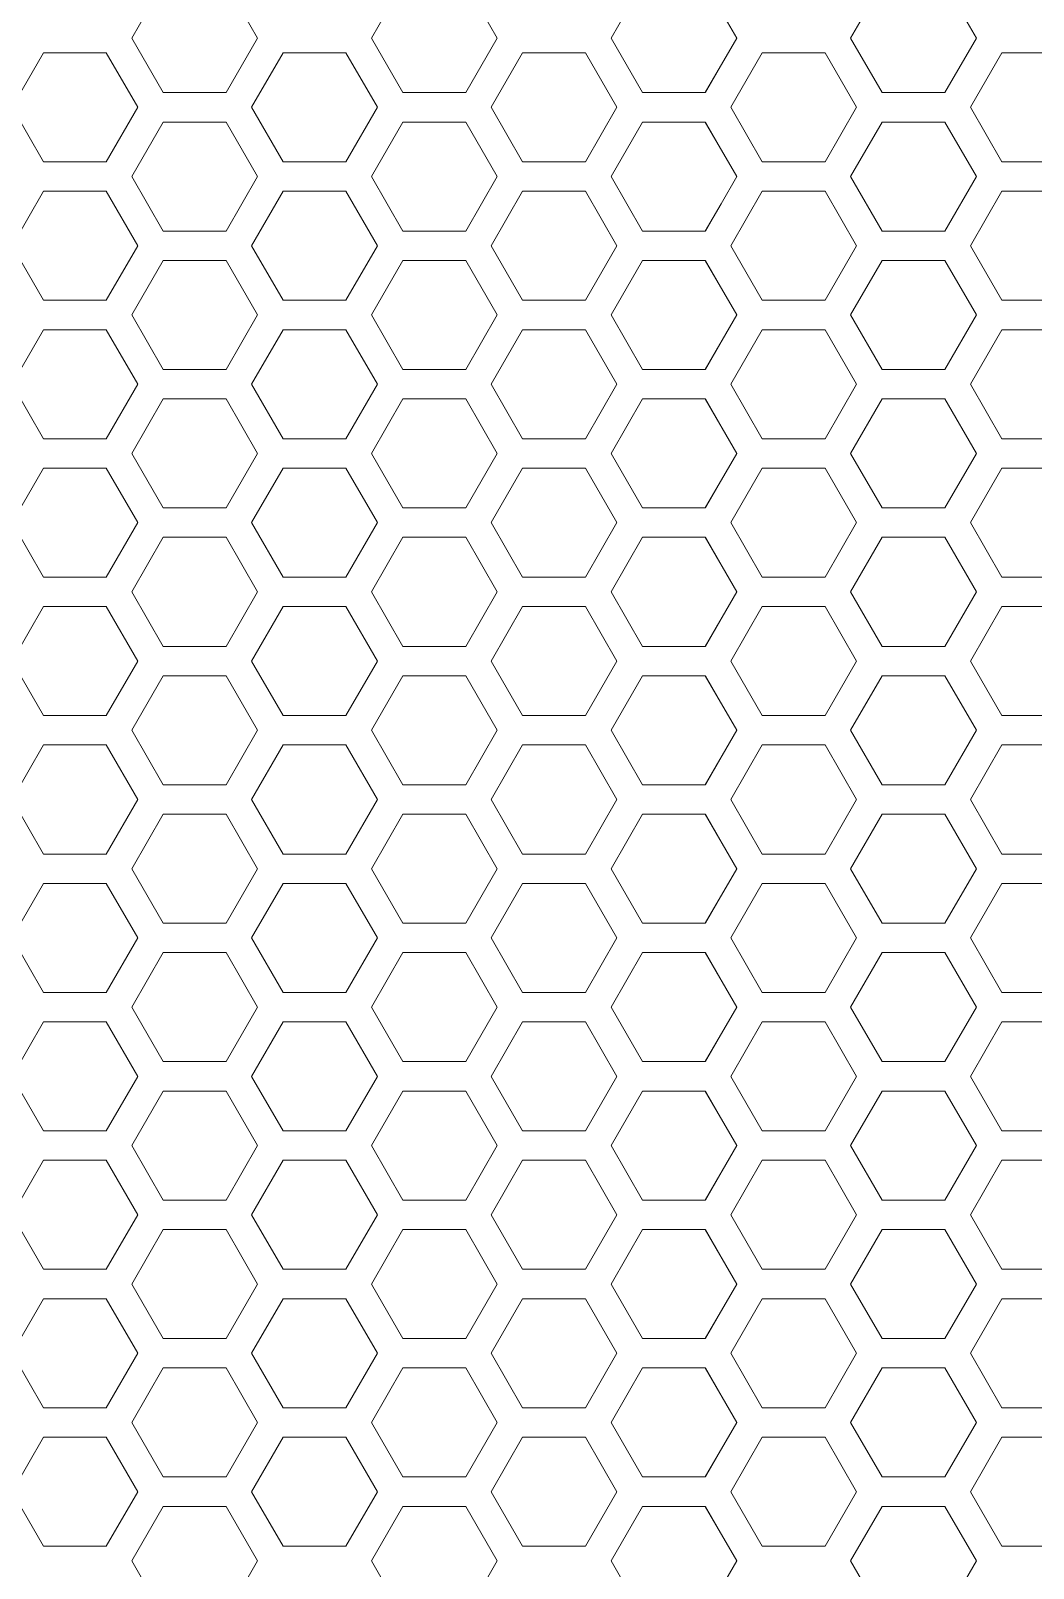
# Model space of a CAD drawing. Header units: millimetres. Extents: x 0 to 140, y -17 to 195.
# Drawn here: x 51.57 to 55.91, y 48.93 to 55.58 of the extents above; entities that cross this region are included whole.
import ezdxf

# ---------------------------------------------------------------- set-up
doc = ezdxf.new("R2010")
doc.units = ezdxf.units.MM
doc.layers.add('4203-42785_1_0', color=7, linetype='Continuous')

# ---------------------------------------------------------------- blocks, each defined once
blk = doc.blocks.new('a')
at = {"layer": '4203-42785_1_0', "color": 0, "linetype": 'ByBlock', "lineweight": 9}
for p, q in [((1506.9262, 387.7964), (1506.8194, 387.6115)), ((1507.2464, 387.6115), (1507.1396, 387.7964)), ((1507.7395, 387.7964), (1507.6327, 387.6115)), ((1508.0596, 387.6115), (1507.9529, 387.7964)), ((1508.5527, 387.7964), (1508.446, 387.6115)), ((1508.8728, 387.6115), (1508.7661, 387.7964)), ((1514.2456, 387.7964), (1514.1389, 387.6115)), ((1514.5657, 387.6115), (1514.459, 387.7964)), ((1515.0588, 387.7964), (1514.9521, 387.6115)), ((1515.379, 387.6115), (1515.2723, 387.7964)), ((1515.8721, 387.7964), (1515.7654, 387.6115)), ((1516.1923, 387.6115), (1516.0855, 387.7964)), ((1506.8194, 387.6115), (1506.9262, 387.4266)), ((1507.1396, 387.4266), (1507.2464, 387.6115)), ((1507.6327, 387.6115), (1507.7395, 387.4266)), ((1507.9529, 387.4266), (1508.0596, 387.6115)), ((1508.446, 387.6115), (1508.5527, 387.4266)), ((1508.7661, 387.4266), (1508.8728, 387.6115)), ((1514.1389, 387.6115), (1514.2456, 387.4266)), ((1514.459, 387.4266), (1514.5657, 387.6115)), ((1514.9521, 387.6115), (1515.0588, 387.4266)), ((1515.2723, 387.4266), (1515.379, 387.6115)), ((1515.7654, 387.6115), (1515.8721, 387.4266)), ((1516.0855, 387.4266), (1516.1923, 387.6115)), ((1507.3328, 387.5616), (1507.2261, 387.3767)), ((1507.5463, 387.5616), (1507.3328, 387.5616)), ((1507.653, 387.3767), (1507.5463, 387.5616)), ((1508.1461, 387.5616), (1508.0394, 387.3767)), ((1508.3595, 387.5616), (1508.1461, 387.5616)), ((1508.4662, 387.3767), (1508.3595, 387.5616)), ((1508.9594, 387.5616), (1508.8527, 387.3767)), ((1509.1728, 387.5616), (1508.9594, 387.5616)), ((1513.8389, 387.5616), (1513.7322, 387.3767)), ((1514.0523, 387.5616), (1513.8389, 387.5616)), ((1514.1591, 387.3767), (1514.0523, 387.5616)), ((1514.6522, 387.5616), (1514.5455, 387.3767)), ((1514.8656, 387.5616), (1514.6522, 387.5616)), ((1514.9724, 387.3767), (1514.8656, 387.5616)), ((1515.4655, 387.5616), (1515.3587, 387.3767)), ((1515.6789, 387.5616), (1515.4655, 387.5616)), ((1515.7856, 387.3767), (1515.6789, 387.5616)), ((1516.2788, 387.5616), (1516.1721, 387.3767)), ((1516.4922, 387.5616), (1516.2788, 387.5616)), ((1516.5989, 387.3767), (1516.4922, 387.5616)), ((1506.9262, 387.4266), (1507.1396, 387.4266)), ((1507.7395, 387.4266), (1507.9529, 387.4266)), ((1508.5527, 387.4266), (1508.7661, 387.4266)), ((1514.2456, 387.4266), (1514.459, 387.4266)), ((1515.0588, 387.4266), (1515.2723, 387.4266)), ((1515.8721, 387.4266), (1516.0855, 387.4266)), ((1507.2261, 387.3767), (1507.3328, 387.1919)), ((1507.5463, 387.1919), (1507.653, 387.3767)), ((1508.0394, 387.3767), (1508.1461, 387.1919)), ((1508.3595, 387.1919), (1508.4662, 387.3767)), ((1508.8527, 387.3767), (1508.9594, 387.1919)), ((1513.7322, 387.3767), (1513.8389, 387.1919)), ((1514.0523, 387.1919), (1514.1591, 387.3767)), ((1514.5455, 387.3767), (1514.6522, 387.1919)), ((1514.8656, 387.1919), (1514.9724, 387.3767)), ((1515.3587, 387.3767), (1515.4655, 387.1919)), ((1515.6789, 387.1919), (1515.7856, 387.3767)), ((1516.1721, 387.3767), (1516.2788, 387.1919)), ((1516.4922, 387.1919), (1516.5989, 387.3767)), ((1506.9262, 387.3268), (1506.8194, 387.1419)), ((1507.1396, 387.3268), (1506.9262, 387.3268)), ((1507.2464, 387.1419), (1507.1396, 387.3268)), ((1507.7395, 387.3268), (1507.6327, 387.1419)), ((1507.9529, 387.3268), (1507.7395, 387.3268)), ((1508.0596, 387.1419), (1507.9529, 387.3268)), ((1508.5527, 387.3268), (1508.446, 387.1419)), ((1508.7661, 387.3268), (1508.5527, 387.3268)), ((1508.8728, 387.1419), (1508.7661, 387.3268)), ((1514.2456, 387.3268), (1514.1389, 387.1419)), ((1514.459, 387.3268), (1514.2456, 387.3268)), ((1514.5657, 387.1419), (1514.459, 387.3268)), ((1515.0588, 387.3268), (1514.9521, 387.1419)), ((1515.2723, 387.3268), (1515.0588, 387.3268)), ((1515.379, 387.1419), (1515.2723, 387.3268)), ((1515.8721, 387.3268), (1515.7654, 387.1419)), ((1516.0855, 387.3268), (1515.8721, 387.3268)), ((1516.1923, 387.1419), (1516.0855, 387.3268)), ((1507.3328, 387.1919), (1507.5463, 387.1919)), ((1508.1461, 387.1919), (1508.3595, 387.1919)), ((1508.9594, 387.1919), (1509.1728, 387.1919)), ((1513.8389, 387.1919), (1514.0523, 387.1919)), ((1514.6522, 387.1919), (1514.8656, 387.1919)), ((1515.4655, 387.1919), (1515.6789, 387.1919)), ((1516.2788, 387.1919), (1516.4922, 387.1919)), ((1506.8194, 387.1419), (1506.9262, 386.9571)), ((1507.1396, 386.9571), (1507.2464, 387.1419)), ((1507.6327, 387.1419), (1507.7395, 386.9571)), ((1507.9529, 386.9571), (1508.0596, 387.1419)), ((1508.446, 387.1419), (1508.5527, 386.9571)), ((1508.7661, 386.9571), (1508.8728, 387.1419)), ((1514.1389, 387.1419), (1514.2456, 386.9571)), ((1514.459, 386.9571), (1514.5657, 387.1419)), ((1514.9521, 387.1419), (1515.0588, 386.9571)), ((1515.2723, 386.9571), (1515.379, 387.1419)), ((1515.7654, 387.1419), (1515.8721, 386.9571)), ((1516.1389, 387.0495), (1516.1923, 387.1419)), ((1507.3328, 387.092), (1507.2261, 386.9072)), ((1507.5463, 387.092), (1507.3328, 387.092)), ((1507.653, 386.9072), (1507.5463, 387.092)), ((1508.1461, 387.092), (1508.0394, 386.9072)), ((1508.3595, 387.092), (1508.1461, 387.092)), ((1508.4662, 386.9072), (1508.3595, 387.092)), ((1508.9594, 387.092), (1508.8527, 386.9072)), ((1509.1728, 387.092), (1508.9594, 387.092)), ((1513.8389, 387.092), (1513.7322, 386.9072)), ((1514.0523, 387.092), (1513.8389, 387.092)), ((1514.1591, 386.9072), (1514.0523, 387.092)), ((1514.6522, 387.092), (1514.5455, 386.9072)), ((1514.8656, 387.092), (1514.6522, 387.092)), ((1514.9724, 386.9072), (1514.8656, 387.092)), ((1515.4655, 387.092), (1515.3587, 386.9072)), ((1515.6789, 387.092), (1515.4655, 387.092)), ((1515.7856, 386.9072), (1515.6789, 387.092)), ((1516.0855, 386.9571), (1516.1389, 387.0495)), ((1516.2788, 387.092), (1516.1721, 386.9072)), ((1516.4922, 387.092), (1516.2788, 387.092)), ((1516.5989, 386.9072), (1516.4922, 387.092)), ((1506.9262, 386.9571), (1507.1396, 386.9571)), ((1507.7395, 386.9571), (1507.9529, 386.9571)), ((1508.5527, 386.9571), (1508.7661, 386.9571)), ((1514.2456, 386.9571), (1514.459, 386.9571)), ((1515.0588, 386.9571), (1515.2723, 386.9571)), ((1515.8721, 386.9571), (1516.0855, 386.9571)), ((1507.2261, 386.9072), (1507.3328, 386.7223)), ((1507.5463, 386.7223), (1507.653, 386.9072)), ((1508.0394, 386.9072), (1508.1461, 386.7223)), ((1508.3595, 386.7223), (1508.4662, 386.9072)), ((1508.8527, 386.9072), (1508.9594, 386.7223)), ((1513.7322, 386.9072), (1513.8389, 386.7223)), ((1514.0523, 386.7223), (1514.1591, 386.9072)), ((1514.5455, 386.9072), (1514.6522, 386.7223)), ((1514.8656, 386.7223), (1514.9724, 386.9072)), ((1515.3587, 386.9072), (1515.4655, 386.7223)), ((1515.6789, 386.7223), (1515.7856, 386.9072)), ((1516.1721, 386.9072), (1516.2788, 386.7223)), ((1516.4922, 386.7223), (1516.5989, 386.9072)), ((1506.9262, 386.8573), (1506.8194, 386.6724)), ((1507.1396, 386.8573), (1506.9262, 386.8573)), ((1507.2464, 386.6724), (1507.1396, 386.8573)), ((1507.7395, 386.8573), (1507.6327, 386.6724)), ((1507.9529, 386.8573), (1507.7395, 386.8573)), ((1508.0596, 386.6724), (1507.9529, 386.8573)), ((1508.5527, 386.8573), (1508.446, 386.6724)), ((1508.7661, 386.8573), (1508.5527, 386.8573)), ((1508.8728, 386.6724), (1508.7661, 386.8573)), ((1514.2456, 386.8573), (1514.1389, 386.6724)), ((1514.459, 386.8573), (1514.2456, 386.8573)), ((1514.5657, 386.6724), (1514.459, 386.8573)), ((1515.0588, 386.8573), (1514.9521, 386.6724)), ((1515.2723, 386.8573), (1515.0588, 386.8573)), ((1515.379, 386.6724), (1515.2723, 386.8573)), ((1515.8721, 386.8573), (1515.7654, 386.6724)), ((1516.0855, 386.8573), (1515.8721, 386.8573)), ((1516.1923, 386.6724), (1516.0855, 386.8573)), ((1507.3328, 386.7223), (1507.5463, 386.7223)), ((1508.1461, 386.7223), (1508.3595, 386.7223)), ((1508.9594, 386.7223), (1509.1728, 386.7223)), ((1513.8389, 386.7223), (1514.0523, 386.7223)), ((1514.6522, 386.7223), (1514.8656, 386.7223)), ((1515.4655, 386.7223), (1515.6789, 386.7223)), ((1516.2788, 386.7223), (1516.4922, 386.7223)), ((1506.8194, 386.6724), (1506.9262, 386.4875)), ((1507.1396, 386.4875), (1507.2464, 386.6724)), ((1507.6327, 386.6724), (1507.7395, 386.4875)), ((1507.9529, 386.4875), (1508.0596, 386.6724)), ((1508.446, 386.6724), (1508.5527, 386.4875)), ((1508.7661, 386.4875), (1508.8728, 386.6724)), ((1514.1389, 386.6724), (1514.2456, 386.4875)), ((1514.459, 386.4875), (1514.5657, 386.6724)), ((1514.9521, 386.6724), (1515.0588, 386.4875)), ((1515.2723, 386.4875), (1515.379, 386.6724)), ((1515.7654, 386.6724), (1515.8721, 386.4875)), ((1516.0855, 386.4875), (1516.1923, 386.6724)), ((1507.3328, 386.6225), (1507.2261, 386.4376)), ((1507.5463, 386.6225), (1507.3328, 386.6225)), ((1507.653, 386.4376), (1507.5463, 386.6225)), ((1508.1461, 386.6225), (1508.0394, 386.4376)), ((1508.3595, 386.6225), (1508.1461, 386.6225)), ((1508.4662, 386.4376), (1508.3595, 386.6225)), ((1508.9594, 386.6225), (1508.8527, 386.4376)), ((1509.1728, 386.6225), (1508.9594, 386.6225)), ((1513.8389, 386.6225), (1513.7322, 386.4376)), ((1514.0523, 386.6225), (1513.8389, 386.6225)), ((1514.1591, 386.4376), (1514.0523, 386.6225)), ((1514.6522, 386.6225), (1514.5455, 386.4376)), ((1514.8656, 386.6225), (1514.6522, 386.6225)), ((1514.9724, 386.4376), (1514.8656, 386.6225)), ((1515.4655, 386.6225), (1515.3587, 386.4376)), ((1515.6789, 386.6225), (1515.4655, 386.6225)), ((1515.7856, 386.4376), (1515.6789, 386.6225)), ((1516.2788, 386.6225), (1516.1721, 386.4376)), ((1516.4922, 386.6225), (1516.2788, 386.6225)), ((1516.5989, 386.4376), (1516.4922, 386.6225)), ((1506.9262, 386.4875), (1507.1396, 386.4875)), ((1507.7395, 386.4875), (1507.9529, 386.4875)), ((1508.5527, 386.4875), (1508.7661, 386.4875)), ((1514.2456, 386.4875), (1514.459, 386.4875)), ((1515.0588, 386.4875), (1515.2723, 386.4875)), ((1515.8721, 386.4875), (1516.0855, 386.4875)), ((1507.2261, 386.4376), (1507.3328, 386.2528)), ((1507.5463, 386.2528), (1507.653, 386.4376)), ((1508.0394, 386.4376), (1508.1461, 386.2528)), ((1508.3595, 386.2528), (1508.4662, 386.4376)), ((1508.8527, 386.4376), (1508.9594, 386.2528)), ((1513.7322, 386.4376), (1513.8389, 386.2528)), ((1514.0523, 386.2528), (1514.1591, 386.4376)), ((1514.5455, 386.4376), (1514.6522, 386.2528)), ((1514.8656, 386.2528), (1514.9724, 386.4376)), ((1515.3587, 386.4376), (1515.4655, 386.2528)), ((1515.6789, 386.2528), (1515.7856, 386.4376)), ((1516.1721, 386.4376), (1516.2788, 386.2528)), ((1516.4922, 386.2528), (1516.5989, 386.4376)), ((1506.9262, 386.3877), (1506.8194, 386.2029)), ((1507.1396, 386.3877), (1506.9262, 386.3877)), ((1507.2464, 386.2029), (1507.1396, 386.3877)), ((1507.7395, 386.3877), (1507.6327, 386.2029)), ((1507.9529, 386.3877), (1507.7395, 386.3877)), ((1508.0596, 386.2029), (1507.9529, 386.3877)), ((1508.5527, 386.3877), (1508.446, 386.2029)), ((1508.7661, 386.3877), (1508.5527, 386.3877)), ((1508.8728, 386.2029), (1508.7661, 386.3877)), ((1514.2456, 386.3877), (1514.1389, 386.2029)), ((1514.459, 386.3877), (1514.2456, 386.3877)), ((1514.5657, 386.2029), (1514.459, 386.3877)), ((1515.0588, 386.3877), (1514.9521, 386.2029)), ((1515.2723, 386.3877), (1515.0588, 386.3877)), ((1515.379, 386.2029), (1515.2723, 386.3877)), ((1515.8721, 386.3877), (1515.7654, 386.2029)), ((1516.0855, 386.3877), (1515.8721, 386.3877)), ((1516.1923, 386.2029), (1516.0855, 386.3877)), ((1507.3328, 386.2528), (1507.5463, 386.2528)), ((1508.1461, 386.2528), (1508.3595, 386.2528)), ((1508.9594, 386.2528), (1509.1728, 386.2528)), ((1513.8389, 386.2528), (1514.0523, 386.2528)), ((1514.6522, 386.2528), (1514.8656, 386.2528)), ((1515.4655, 386.2528), (1515.6789, 386.2528)), ((1516.2788, 386.2528), (1516.4922, 386.2528)), ((1506.8194, 386.2029), (1506.9262, 386.018)), ((1507.1396, 386.018), (1507.2464, 386.2029)), ((1507.6327, 386.2029), (1507.7395, 386.018)), ((1507.9529, 386.018), (1508.0596, 386.2029)), ((1508.446, 386.2029), (1508.5527, 386.018)), ((1508.7661, 386.018), (1508.8728, 386.2029)), ((1514.1389, 386.2029), (1514.2456, 386.018)), ((1514.459, 386.018), (1514.5657, 386.2029)), ((1514.9521, 386.2029), (1515.0588, 386.018)), ((1515.2723, 386.018), (1515.379, 386.2029)), ((1515.7654, 386.2029), (1515.8721, 386.018)), ((1516.0855, 386.018), (1516.1923, 386.2029)), ((1507.3328, 386.1529), (1507.2261, 385.9681)), ((1507.5463, 386.1529), (1507.3328, 386.1529)), ((1507.653, 385.9681), (1507.5463, 386.1529)), ((1508.1461, 386.1529), (1508.0394, 385.9681)), ((1508.3595, 386.1529), (1508.1461, 386.1529)), ((1508.4662, 385.9681), (1508.3595, 386.1529)), ((1508.9594, 386.1529), (1508.8527, 385.9681)), ((1509.1728, 386.1529), (1508.9594, 386.1529)), ((1513.8389, 386.1529), (1513.7322, 385.9681)), ((1514.0523, 386.1529), (1513.8389, 386.1529)), ((1514.1591, 385.9681), (1514.0523, 386.1529)), ((1514.6522, 386.1529), (1514.5455, 385.9681)), ((1514.8656, 386.1529), (1514.6522, 386.1529)), ((1514.9724, 385.9681), (1514.8656, 386.1529)), ((1515.4655, 386.1529), (1515.3587, 385.9681)), ((1515.6789, 386.1529), (1515.4655, 386.1529)), ((1515.7856, 385.9681), (1515.6789, 386.1529)), ((1516.2788, 386.1529), (1516.1721, 385.9681)), ((1516.4922, 386.1529), (1516.2788, 386.1529)), ((1516.5989, 385.9681), (1516.4922, 386.1529)), ((1506.9262, 386.018), (1507.1396, 386.018)), ((1507.7395, 386.018), (1507.9529, 386.018)), ((1508.5527, 386.018), (1508.7661, 386.018)), ((1514.2456, 386.018), (1514.459, 386.018)), ((1515.0588, 386.018), (1515.2723, 386.018)), ((1515.8721, 386.018), (1516.0855, 386.018)), ((1507.2261, 385.9681), (1507.3328, 385.7832)), ((1507.5463, 385.7832), (1507.653, 385.9681)), ((1508.0394, 385.9681), (1508.1461, 385.7832)), ((1508.3595, 385.7832), (1508.4662, 385.9681)), ((1508.8527, 385.9681), (1508.9594, 385.7832)), ((1513.7322, 385.9681), (1513.8389, 385.7832)), ((1514.0523, 385.7832), (1514.1591, 385.9681)), ((1514.5455, 385.9681), (1514.6522, 385.7832)), ((1514.8656, 385.7832), (1514.9724, 385.9681)), ((1515.3587, 385.9681), (1515.4655, 385.7832)), ((1515.6789, 385.7832), (1515.7856, 385.9681)), ((1516.1721, 385.9681), (1516.2788, 385.7832)), ((1516.4922, 385.7832), (1516.5989, 385.9681)), ((1506.9262, 385.9182), (1506.8194, 385.7333)), ((1507.1396, 385.9182), (1506.9262, 385.9182)), ((1507.2464, 385.7333), (1507.1396, 385.9182)), ((1507.7395, 385.9182), (1507.6327, 385.7333)), ((1507.9529, 385.9182), (1507.7395, 385.9182)), ((1508.0596, 385.7333), (1507.9529, 385.9182)), ((1508.5527, 385.9182), (1508.446, 385.7333)), ((1508.7661, 385.9182), (1508.5527, 385.9182)), ((1508.8728, 385.7333), (1508.7661, 385.9182)), ((1514.2456, 385.9182), (1514.1389, 385.7333)), ((1514.459, 385.9182), (1514.2456, 385.9182)), ((1514.5657, 385.7333), (1514.459, 385.9182)), ((1515.0588, 385.9182), (1514.9521, 385.7333)), ((1515.2723, 385.9182), (1515.0588, 385.9182)), ((1515.379, 385.7333), (1515.2723, 385.9182)), ((1515.8721, 385.9182), (1515.7654, 385.7333)), ((1516.0855, 385.9182), (1515.8721, 385.9182)), ((1516.1923, 385.7333), (1516.0855, 385.9182)), ((1507.3328, 385.7832), (1507.5463, 385.7832)), ((1508.1461, 385.7832), (1508.3595, 385.7832)), ((1508.9594, 385.7832), (1509.1728, 385.7832)), ((1513.8389, 385.7832), (1514.0523, 385.7832)), ((1514.6522, 385.7832), (1514.8656, 385.7832)), ((1515.4655, 385.7832), (1515.6789, 385.7832)), ((1516.2788, 385.7832), (1516.4922, 385.7832)), ((1506.8194, 385.7333), (1506.9262, 385.5484)), ((1507.1396, 385.5484), (1507.2464, 385.7333)), ((1507.6327, 385.7333), (1507.7395, 385.5484)), ((1507.9529, 385.5484), (1508.0596, 385.7333)), ((1508.446, 385.7333), (1508.5527, 385.5484)), ((1508.7661, 385.5484), (1508.8728, 385.7333)), ((1514.1389, 385.7333), (1514.2456, 385.5484)), ((1514.459, 385.5484), (1514.5657, 385.7333)), ((1514.9521, 385.7333), (1515.0588, 385.5484)), ((1515.2723, 385.5484), (1515.379, 385.7333)), ((1515.7654, 385.7333), (1515.8721, 385.5484)), ((1516.0855, 385.5484), (1516.1923, 385.7333)), ((1507.3328, 385.6834), (1507.2261, 385.4985)), ((1507.5463, 385.6834), (1507.3328, 385.6834)), ((1507.653, 385.4985), (1507.5463, 385.6834)), ((1508.1461, 385.6834), (1508.0394, 385.4985)), ((1508.3595, 385.6834), (1508.1461, 385.6834)), ((1508.4662, 385.4985), (1508.3595, 385.6834)), ((1508.9594, 385.6834), (1508.8527, 385.4985)), ((1509.1728, 385.6834), (1508.9594, 385.6834)), ((1513.8389, 385.6834), (1513.7322, 385.4985)), ((1514.0523, 385.6834), (1513.8389, 385.6834)), ((1514.1591, 385.4985), (1514.0523, 385.6834)), ((1514.6522, 385.6834), (1514.5455, 385.4985)), ((1514.8656, 385.6834), (1514.6522, 385.6834)), ((1514.9724, 385.4985), (1514.8656, 385.6834)), ((1515.4655, 385.6834), (1515.3587, 385.4985)), ((1515.6789, 385.6834), (1515.4655, 385.6834)), ((1515.7856, 385.4985), (1515.6789, 385.6834)), ((1516.2788, 385.6834), (1516.1721, 385.4985)), ((1516.4922, 385.6834), (1516.2788, 385.6834)), ((1516.5989, 385.4985), (1516.4922, 385.6834)), ((1506.9262, 385.5484), (1507.1396, 385.5484)), ((1507.7395, 385.5484), (1507.9529, 385.5484)), ((1508.5527, 385.5484), (1508.7661, 385.5484)), ((1514.2456, 385.5484), (1514.459, 385.5484)), ((1515.0588, 385.5484), (1515.2723, 385.5484)), ((1515.8721, 385.5484), (1516.0855, 385.5484)), ((1507.2261, 385.4985), (1507.3328, 385.3137)), ((1507.5463, 385.3137), (1507.653, 385.4985)), ((1508.0394, 385.4985), (1508.1461, 385.3137)), ((1508.3595, 385.3137), (1508.4662, 385.4985)), ((1508.8527, 385.4985), (1508.9594, 385.3137)), ((1513.7322, 385.4985), (1513.8389, 385.3137)), ((1514.0523, 385.3137), (1514.1591, 385.4985)), ((1514.5455, 385.4985), (1514.6522, 385.3137)), ((1514.8656, 385.3137), (1514.9724, 385.4985)), ((1515.3587, 385.4985), (1515.4655, 385.3137)), ((1515.6789, 385.3137), (1515.7856, 385.4985)), ((1516.1721, 385.4985), (1516.2788, 385.3137)), ((1516.4922, 385.3137), (1516.5989, 385.4985)), ((1506.9262, 385.4486), (1506.8194, 385.2638)), ((1507.1396, 385.4486), (1506.9262, 385.4486)), ((1507.2464, 385.2638), (1507.1396, 385.4486)), ((1507.7395, 385.4486), (1507.6327, 385.2638)), ((1507.9529, 385.4486), (1507.7395, 385.4486)), ((1508.0596, 385.2638), (1507.9529, 385.4486)), ((1508.5527, 385.4486), (1508.446, 385.2638)), ((1508.7661, 385.4486), (1508.5527, 385.4486)), ((1508.8728, 385.2638), (1508.7661, 385.4486)), ((1514.2456, 385.4486), (1514.1389, 385.2638)), ((1514.459, 385.4486), (1514.2456, 385.4486)), ((1514.5657, 385.2638), (1514.459, 385.4486)), ((1515.0588, 385.4486), (1514.9521, 385.2638)), ((1515.2723, 385.4486), (1515.0588, 385.4486)), ((1515.379, 385.2638), (1515.2723, 385.4486)), ((1515.8721, 385.4486), (1515.7654, 385.2638)), ((1516.0855, 385.4486), (1515.8721, 385.4486)), ((1516.1923, 385.2638), (1516.0855, 385.4486)), ((1507.3328, 385.3137), (1507.5463, 385.3137)), ((1508.1461, 385.3137), (1508.3595, 385.3137)), ((1508.9594, 385.3137), (1509.1728, 385.3137)), ((1513.8389, 385.3137), (1514.0523, 385.3137)), ((1514.6522, 385.3137), (1514.8656, 385.3137)), ((1515.4655, 385.3137), (1515.6789, 385.3137)), ((1516.2788, 385.3137), (1516.4922, 385.3137)), ((1506.8194, 385.2638), (1506.9262, 385.0789)), ((1507.1396, 385.0789), (1507.2464, 385.2638)), ((1507.6327, 385.2638), (1507.7395, 385.0789)), ((1507.9529, 385.0789), (1508.0596, 385.2638)), ((1508.446, 385.2638), (1508.5527, 385.0789)), ((1508.7661, 385.0789), (1508.8728, 385.2638)), ((1514.1389, 385.2638), (1514.2456, 385.0789)), ((1514.459, 385.0789), (1514.5657, 385.2638)), ((1514.9521, 385.2638), (1515.0588, 385.0789)), ((1515.2723, 385.0789), (1515.379, 385.2638)), ((1515.7654, 385.2638), (1515.8721, 385.0789)), ((1516.0855, 385.0789), (1516.1923, 385.2638)), ((1507.3328, 385.2139), (1507.2261, 385.029)), ((1507.5463, 385.2139), (1507.3328, 385.2139)), ((1507.653, 385.029), (1507.5463, 385.2139)), ((1508.1461, 385.2139), (1508.0394, 385.029)), ((1508.3595, 385.2139), (1508.1461, 385.2139)), ((1508.4662, 385.029), (1508.3595, 385.2139)), ((1508.9594, 385.2139), (1508.8527, 385.029)), ((1509.1728, 385.2139), (1508.9594, 385.2139)), ((1513.8389, 385.2139), (1513.7322, 385.029)), ((1514.0523, 385.2139), (1513.8389, 385.2139)), ((1514.1591, 385.029), (1514.0523, 385.2139)), ((1514.6522, 385.2139), (1514.5455, 385.029)), ((1514.8656, 385.2139), (1514.6522, 385.2139)), ((1514.9724, 385.029), (1514.8656, 385.2139)), ((1515.4655, 385.2139), (1515.3587, 385.029)), ((1515.6789, 385.2139), (1515.4655, 385.2139)), ((1515.7856, 385.029), (1515.6789, 385.2139)), ((1516.2788, 385.2139), (1516.1721, 385.029)), ((1516.4922, 385.2139), (1516.2788, 385.2139)), ((1516.5989, 385.029), (1516.4922, 385.2139)), ((1506.9262, 385.0789), (1507.1396, 385.0789)), ((1507.7395, 385.0789), (1507.9529, 385.0789)), ((1508.5527, 385.0789), (1508.7661, 385.0789)), ((1514.2456, 385.0789), (1514.459, 385.0789)), ((1515.0588, 385.0789), (1515.2723, 385.0789)), ((1515.8721, 385.0789), (1516.0855, 385.0789)), ((1507.2261, 385.029), (1507.3328, 384.8441)), ((1507.5463, 384.8441), (1507.653, 385.029)), ((1508.0394, 385.029), (1508.1461, 384.8441)), ((1508.3595, 384.8441), (1508.4662, 385.029)), ((1508.8527, 385.029), (1508.9594, 384.8441)), ((1513.7322, 385.029), (1513.8389, 384.8441)), ((1514.0523, 384.8441), (1514.1591, 385.029)), ((1514.5455, 385.029), (1514.6522, 384.8441)), ((1514.8656, 384.8441), (1514.9724, 385.029)), ((1515.3587, 385.029), (1515.4655, 384.8441)), ((1515.6789, 384.8441), (1515.7856, 385.029)), ((1516.1721, 385.029), (1516.2788, 384.8441)), ((1516.4922, 384.8441), (1516.5989, 385.029)), ((1506.9262, 384.9791), (1506.8194, 384.7942)), ((1507.1396, 384.9791), (1506.9262, 384.9791)), ((1507.2464, 384.7942), (1507.1396, 384.9791)), ((1507.7395, 384.9791), (1507.6327, 384.7942)), ((1507.9529, 384.9791), (1507.7395, 384.9791)), ((1508.0596, 384.7942), (1507.9529, 384.9791)), ((1508.5527, 384.9791), (1508.446, 384.7942)), ((1508.7661, 384.9791), (1508.5527, 384.9791)), ((1508.8728, 384.7942), (1508.7661, 384.9791)), ((1514.2456, 384.9791), (1514.1389, 384.7942)), ((1514.459, 384.9791), (1514.2456, 384.9791)), ((1514.5657, 384.7942), (1514.459, 384.9791)), ((1515.0588, 384.9791), (1514.9521, 384.7942)), ((1515.2723, 384.9791), (1515.0588, 384.9791)), ((1515.379, 384.7942), (1515.2723, 384.9791)), ((1515.8721, 384.9791), (1515.7654, 384.7942)), ((1516.0855, 384.9791), (1515.8721, 384.9791)), ((1516.1923, 384.7942), (1516.0855, 384.9791)), ((1507.3328, 384.8441), (1507.5463, 384.8441)), ((1508.1461, 384.8441), (1508.3595, 384.8441)), ((1508.9594, 384.8441), (1509.1728, 384.8441)), ((1513.8389, 384.8441), (1514.0523, 384.8441)), ((1514.6522, 384.8441), (1514.8656, 384.8441)), ((1515.4655, 384.8441), (1515.6789, 384.8441)), ((1516.2788, 384.8441), (1516.4922, 384.8441)), ((1506.8194, 384.7942), (1506.9262, 384.6094)), ((1507.1396, 384.6094), (1507.2464, 384.7942)), ((1507.6327, 384.7942), (1507.7395, 384.6094)), ((1507.9529, 384.6094), (1508.0596, 384.7942)), ((1508.446, 384.7942), (1508.5527, 384.6094)), ((1508.7661, 384.6094), (1508.8728, 384.7942)), ((1514.1389, 384.7942), (1514.2456, 384.6094)), ((1514.459, 384.6094), (1514.5657, 384.7942)), ((1514.9521, 384.7942), (1515.0588, 384.6094)), ((1515.2723, 384.6094), (1515.379, 384.7942)), ((1515.7654, 384.7942), (1515.8721, 384.6094)), ((1516.0855, 384.6094), (1516.1923, 384.7942)), ((1507.3328, 384.7443), (1507.2261, 384.5595)), ((1507.5463, 384.7443), (1507.3328, 384.7443)), ((1507.653, 384.5595), (1507.5463, 384.7443)), ((1508.1461, 384.7443), (1508.0394, 384.5595)), ((1508.3595, 384.7443), (1508.1461, 384.7443)), ((1508.4662, 384.5595), (1508.3595, 384.7443)), ((1508.9594, 384.7443), (1508.8527, 384.5595)), ((1509.1728, 384.7443), (1508.9594, 384.7443)), ((1513.8389, 384.7443), (1513.7322, 384.5595)), ((1514.0523, 384.7443), (1513.8389, 384.7443)), ((1514.1591, 384.5595), (1514.0523, 384.7443)), ((1514.6522, 384.7443), (1514.5455, 384.5595)), ((1514.8656, 384.7443), (1514.6522, 384.7443)), ((1514.9724, 384.5595), (1514.8656, 384.7443)), ((1515.4655, 384.7443), (1515.3587, 384.5595)), ((1515.6789, 384.7443), (1515.4655, 384.7443)), ((1515.7856, 384.5595), (1515.6789, 384.7443)), ((1516.2788, 384.7443), (1516.1721, 384.5595)), ((1516.4922, 384.7443), (1516.2788, 384.7443)), ((1516.5989, 384.5595), (1516.4922, 384.7443)), ((1506.9262, 384.6094), (1507.1396, 384.6094)), ((1507.7395, 384.6094), (1507.9529, 384.6094)), ((1508.5527, 384.6094), (1508.7661, 384.6094)), ((1514.2456, 384.6094), (1514.459, 384.6094)), ((1515.0588, 384.6094), (1515.2723, 384.6094)), ((1515.8721, 384.6094), (1516.0855, 384.6094)), ((1507.2261, 384.5595), (1507.3328, 384.3746)), ((1507.5463, 384.3746), (1507.653, 384.5595)), ((1508.0394, 384.5595), (1508.1461, 384.3746)), ((1508.3595, 384.3746), (1508.4662, 384.5595)), ((1508.8527, 384.5595), (1508.9594, 384.3746)), ((1513.7322, 384.5595), (1513.8389, 384.3746)), ((1514.0523, 384.3746), (1514.1591, 384.5595)), ((1514.5455, 384.5595), (1514.6522, 384.3746)), ((1514.8656, 384.3746), (1514.9724, 384.5595)), ((1515.3587, 384.5595), (1515.4655, 384.3746)), ((1515.6789, 384.3746), (1515.7856, 384.5595)), ((1516.1721, 384.5595), (1516.2788, 384.3746)), ((1516.4922, 384.3746), (1516.5989, 384.5595)), ((1506.9262, 384.5095), (1506.8194, 384.3247)), ((1507.1396, 384.5095), (1506.9262, 384.5095)), ((1507.2464, 384.3247), (1507.1396, 384.5095)), ((1507.7395, 384.5095), (1507.6327, 384.3247)), ((1507.9529, 384.5095), (1507.7395, 384.5095)), ((1508.0596, 384.3247), (1507.9529, 384.5095)), ((1508.5527, 384.5095), (1508.446, 384.3247)), ((1508.7661, 384.5095), (1508.5527, 384.5095)), ((1508.8728, 384.3247), (1508.7661, 384.5095)), ((1514.2456, 384.5095), (1514.1389, 384.3247)), ((1514.459, 384.5095), (1514.2456, 384.5095)), ((1514.5657, 384.3247), (1514.459, 384.5095)), ((1515.0588, 384.5095), (1514.9521, 384.3247)), ((1515.2723, 384.5095), (1515.0588, 384.5095)), ((1515.379, 384.3247), (1515.2723, 384.5095)), ((1515.8721, 384.5095), (1515.7654, 384.3247)), ((1516.0855, 384.5095), (1515.8721, 384.5095)), ((1516.1923, 384.3247), (1516.0855, 384.5095)), ((1507.3328, 384.3746), (1507.5463, 384.3746)), ((1508.1461, 384.3746), (1508.3595, 384.3746)), ((1508.9594, 384.3746), (1509.1728, 384.3746)), ((1513.8389, 384.3746), (1514.0523, 384.3746)), ((1514.6522, 384.3746), (1514.8656, 384.3746)), ((1515.4655, 384.3746), (1515.6789, 384.3746)), ((1516.2788, 384.3746), (1516.4922, 384.3746)), ((1506.8194, 384.3247), (1506.9262, 384.1398)), ((1507.1396, 384.1398), (1507.2464, 384.3247)), ((1507.6327, 384.3247), (1507.7395, 384.1398)), ((1507.9529, 384.1398), (1508.0596, 384.3247)), ((1508.446, 384.3247), (1508.5527, 384.1398)), ((1508.7661, 384.1398), (1508.8728, 384.3247)), ((1514.1389, 384.3247), (1514.2456, 384.1398)), ((1514.459, 384.1398), (1514.5657, 384.3247)), ((1514.9521, 384.3247), (1515.0588, 384.1398)), ((1515.2723, 384.1398), (1515.379, 384.3247)), ((1515.7654, 384.3247), (1515.8721, 384.1398)), ((1516.0855, 384.1398), (1516.1923, 384.3247)), ((1507.3328, 384.2748), (1507.2261, 384.0899)), ((1507.5463, 384.2748), (1507.3328, 384.2748)), ((1507.653, 384.0899), (1507.5463, 384.2748)), ((1508.1461, 384.2748), (1508.0394, 384.0899)), ((1508.3595, 384.2748), (1508.1461, 384.2748)), ((1508.4662, 384.0899), (1508.3595, 384.2748)), ((1508.9594, 384.2748), (1508.8527, 384.0899)), ((1509.1728, 384.2748), (1508.9594, 384.2748)), ((1513.8389, 384.2748), (1513.7322, 384.0899)), ((1514.0523, 384.2748), (1513.8389, 384.2748)), ((1514.1591, 384.0899), (1514.0523, 384.2748)), ((1514.6522, 384.2748), (1514.5455, 384.0899)), ((1514.8656, 384.2748), (1514.6522, 384.2748)), ((1514.9724, 384.0899), (1514.8656, 384.2748)), ((1515.4655, 384.2748), (1515.3587, 384.0899)), ((1515.6789, 384.2748), (1515.4655, 384.2748)), ((1515.7856, 384.0899), (1515.6789, 384.2748)), ((1516.2788, 384.2748), (1516.1721, 384.0899)), ((1516.4922, 384.2748), (1516.2788, 384.2748)), ((1516.5989, 384.0899), (1516.4922, 384.2748)), ((1506.9262, 384.1398), (1507.1396, 384.1398)), ((1507.7395, 384.1398), (1507.9529, 384.1398)), ((1508.5527, 384.1398), (1508.7661, 384.1398)), ((1514.2456, 384.1398), (1514.459, 384.1398)), ((1515.0588, 384.1398), (1515.2723, 384.1398)), ((1515.8721, 384.1398), (1516.0855, 384.1398)), ((1507.2261, 384.0899), (1507.3328, 383.905)), ((1507.5463, 383.905), (1507.653, 384.0899)), ((1508.0394, 384.0899), (1508.1461, 383.905)), ((1508.3595, 383.905), (1508.4662, 384.0899)), ((1508.8527, 384.0899), (1508.9594, 383.905)), ((1513.7322, 384.0899), (1513.8389, 383.905)), ((1514.0523, 383.905), (1514.1591, 384.0899)), ((1514.5455, 384.0899), (1514.6522, 383.905)), ((1514.8656, 383.905), (1514.9724, 384.0899)), ((1515.3587, 384.0899), (1515.4655, 383.905)), ((1515.6789, 383.905), (1515.7856, 384.0899)), ((1516.1721, 384.0899), (1516.2788, 383.905)), ((1516.4922, 383.905), (1516.5989, 384.0899)), ((1506.9262, 384.04), (1506.8194, 383.8551)), ((1507.1396, 384.04), (1506.9262, 384.04)), ((1507.2464, 383.8551), (1507.1396, 384.04)), ((1507.7395, 384.04), (1507.6327, 383.8551)), ((1507.9529, 384.04), (1507.7395, 384.04)), ((1508.0596, 383.8551), (1507.9529, 384.04)), ((1508.5527, 384.04), (1508.446, 383.8551)), ((1508.7661, 384.04), (1508.5527, 384.04)), ((1508.8728, 383.8551), (1508.7661, 384.04)), ((1514.2456, 384.04), (1514.1389, 383.8551)), ((1514.459, 384.04), (1514.2456, 384.04)), ((1514.5657, 383.8551), (1514.459, 384.04)), ((1515.0588, 384.04), (1514.9521, 383.8551)), ((1515.2723, 384.04), (1515.0588, 384.04)), ((1515.379, 383.8551), (1515.2723, 384.04)), ((1515.8721, 384.04), (1515.7654, 383.8551)), ((1516.0855, 384.04), (1515.8721, 384.04)), ((1516.1923, 383.8551), (1516.0855, 384.04)), ((1507.3328, 383.905), (1507.5463, 383.905)), ((1508.1461, 383.905), (1508.3595, 383.905)), ((1508.9594, 383.905), (1509.1728, 383.905)), ((1513.8389, 383.905), (1514.0523, 383.905)), ((1514.6522, 383.905), (1514.8656, 383.905)), ((1515.4655, 383.905), (1515.6789, 383.905)), ((1516.2788, 383.905), (1516.4922, 383.905)), ((1506.8194, 383.8551), (1506.9262, 383.6703)), ((1507.1396, 383.6703), (1507.2464, 383.8551)), ((1507.6327, 383.8551), (1507.7395, 383.6703)), ((1507.9529, 383.6703), (1508.0596, 383.8551)), ((1508.446, 383.8551), (1508.5527, 383.6703)), ((1508.7661, 383.6703), (1508.8728, 383.8551)), ((1514.1389, 383.8551), (1514.2456, 383.6703)), ((1514.459, 383.6703), (1514.5657, 383.8551)), ((1514.9521, 383.8551), (1515.0588, 383.6703)), ((1515.2723, 383.6703), (1515.379, 383.8551)), ((1515.7654, 383.8551), (1515.8721, 383.6703)), ((1516.0855, 383.6703), (1516.1923, 383.8551)), ((1507.3328, 383.8052), (1507.2261, 383.6204)), ((1507.5463, 383.8052), (1507.3328, 383.8052)), ((1507.653, 383.6204), (1507.5463, 383.8052)), ((1508.1461, 383.8052), (1508.0394, 383.6204)), ((1508.3595, 383.8052), (1508.1461, 383.8052)), ((1508.4662, 383.6204), (1508.3595, 383.8052)), ((1508.9594, 383.8052), (1508.8527, 383.6204)), ((1509.1728, 383.8052), (1508.9594, 383.8052)), ((1513.8389, 383.8052), (1513.7322, 383.6204)), ((1514.0523, 383.8052), (1513.8389, 383.8052)), ((1514.1591, 383.6204), (1514.0523, 383.8052)), ((1514.6522, 383.8052), (1514.5455, 383.6204)), ((1514.8656, 383.8052), (1514.6522, 383.8052)), ((1514.9724, 383.6204), (1514.8656, 383.8052)), ((1515.4655, 383.8052), (1515.3587, 383.6204)), ((1515.6789, 383.8052), (1515.4655, 383.8052)), ((1515.7856, 383.6204), (1515.6789, 383.8052)), ((1516.2788, 383.8052), (1516.1721, 383.6204)), ((1516.4922, 383.8052), (1516.2788, 383.8052)), ((1516.5989, 383.6204), (1516.4922, 383.8052)), ((1506.9262, 383.6703), (1507.1396, 383.6703)), ((1507.7395, 383.6703), (1507.9529, 383.6703)), ((1508.5527, 383.6703), (1508.7661, 383.6703)), ((1514.2456, 383.6703), (1514.459, 383.6703)), ((1515.0588, 383.6703), (1515.2723, 383.6703)), ((1515.8721, 383.6703), (1516.0855, 383.6703)), ((1507.2261, 383.6204), (1507.3328, 383.4355)), ((1507.5463, 383.4355), (1507.653, 383.6204)), ((1508.0394, 383.6204), (1508.1461, 383.4355)), ((1508.3595, 383.4355), (1508.4662, 383.6204)), ((1508.8527, 383.6204), (1508.9594, 383.4355)), ((1513.7322, 383.6204), (1513.8389, 383.4355)), ((1514.0523, 383.4355), (1514.1591, 383.6204)), ((1514.5455, 383.6204), (1514.6522, 383.4355)), ((1514.8656, 383.4355), (1514.9724, 383.6204)), ((1515.3587, 383.6204), (1515.4655, 383.4355)), ((1515.6789, 383.4355), (1515.7856, 383.6204)), ((1516.1721, 383.6204), (1516.2788, 383.4355)), ((1516.4922, 383.4355), (1516.5989, 383.6204)), ((1506.9262, 383.5705), (1506.8194, 383.3856)), ((1507.1396, 383.5705), (1506.9262, 383.5705)), ((1507.2464, 383.3856), (1507.1396, 383.5705)), ((1507.7395, 383.5705), (1507.6327, 383.3856)), ((1507.9529, 383.5705), (1507.7395, 383.5705)), ((1508.0596, 383.3856), (1507.9529, 383.5705)), ((1508.5527, 383.5705), (1508.446, 383.3856)), ((1508.7661, 383.5705), (1508.5527, 383.5705)), ((1508.8728, 383.3856), (1508.7661, 383.5705)), ((1514.2456, 383.5705), (1514.1389, 383.3856)), ((1514.459, 383.5705), (1514.2456, 383.5705)), ((1514.5657, 383.3856), (1514.459, 383.5705)), ((1515.0588, 383.5705), (1514.9521, 383.3856)), ((1515.2723, 383.5705), (1515.0588, 383.5705)), ((1515.379, 383.3856), (1515.2723, 383.5705)), ((1515.8721, 383.5705), (1515.7654, 383.3856)), ((1516.0855, 383.5705), (1515.8721, 383.5705)), ((1516.1923, 383.3856), (1516.0855, 383.5705)), ((1507.3328, 383.4355), (1507.5463, 383.4355)), ((1508.1461, 383.4355), (1508.3595, 383.4355)), ((1508.9594, 383.4355), (1509.1728, 383.4355)), ((1513.8389, 383.4355), (1514.0523, 383.4355)), ((1514.6522, 383.4355), (1514.8656, 383.4355)), ((1515.4655, 383.4355), (1515.6789, 383.4355)), ((1516.2788, 383.4355), (1516.4922, 383.4355)), ((1506.8194, 383.3856), (1506.9262, 383.2007)), ((1507.1396, 383.2007), (1507.2464, 383.3856)), ((1507.6327, 383.3856), (1507.7395, 383.2007)), ((1507.9529, 383.2007), (1508.0596, 383.3856)), ((1508.446, 383.3856), (1508.5527, 383.2007)), ((1508.7661, 383.2007), (1508.8728, 383.3856)), ((1514.1389, 383.3856), (1514.2456, 383.2007)), ((1514.459, 383.2007), (1514.5657, 383.3856)), ((1514.9521, 383.3856), (1515.0588, 383.2007)), ((1515.2723, 383.2007), (1515.379, 383.3856)), ((1515.7654, 383.3856), (1515.8721, 383.2007)), ((1516.0855, 383.2007), (1516.1923, 383.3856)), ((1507.3328, 383.3357), (1507.2261, 383.1508)), ((1507.5463, 383.3357), (1507.3328, 383.3357)), ((1507.653, 383.1508), (1507.5463, 383.3357)), ((1508.1461, 383.3357), (1508.0394, 383.1508)), ((1508.3595, 383.3357), (1508.1461, 383.3357)), ((1508.4662, 383.1508), (1508.3595, 383.3357)), ((1508.9594, 383.3357), (1508.8527, 383.1508)), ((1509.1728, 383.3357), (1508.9594, 383.3357)), ((1513.8389, 383.3357), (1513.7322, 383.1508)), ((1514.0523, 383.3357), (1513.8389, 383.3357)), ((1514.1591, 383.1508), (1514.0523, 383.3357)), ((1514.6522, 383.3357), (1514.5455, 383.1508)), ((1514.8656, 383.3357), (1514.6522, 383.3357)), ((1514.9724, 383.1508), (1514.8656, 383.3357)), ((1515.4655, 383.3357), (1515.3587, 383.1508)), ((1515.6789, 383.3357), (1515.4655, 383.3357)), ((1515.7856, 383.1508), (1515.6789, 383.3357)), ((1516.2788, 383.3357), (1516.1721, 383.1508)), ((1516.4922, 383.3357), (1516.2788, 383.3357)), ((1516.5989, 383.1508), (1516.4922, 383.3357)), ((1506.9262, 383.2007), (1507.1396, 383.2007)), ((1507.7395, 383.2007), (1507.9529, 383.2007)), ((1508.5527, 383.2007), (1508.7661, 383.2007)), ((1514.2456, 383.2007), (1514.459, 383.2007)), ((1515.0588, 383.2007), (1515.2723, 383.2007)), ((1515.8721, 383.2007), (1516.0855, 383.2007)), ((1507.2261, 383.1508), (1507.3328, 382.966)), ((1507.5463, 382.966), (1507.653, 383.1508)), ((1508.0394, 383.1508), (1508.1461, 382.966)), ((1508.3595, 382.966), (1508.4662, 383.1508)), ((1508.8527, 383.1508), (1508.9594, 382.966)), ((1513.7322, 383.1508), (1513.8389, 382.966)), ((1514.0523, 382.966), (1514.1591, 383.1508)), ((1514.5455, 383.1508), (1514.6522, 382.966)), ((1514.8656, 382.966), (1514.9724, 383.1508)), ((1515.3587, 383.1508), (1515.4655, 382.966)), ((1515.6789, 382.966), (1515.7856, 383.1508)), ((1516.1721, 383.1508), (1516.2788, 382.966)), ((1516.4922, 382.966), (1516.5989, 383.1508)), ((1506.9262, 383.1009), (1506.8194, 382.916)), ((1507.1396, 383.1009), (1506.9262, 383.1009)), ((1507.2464, 382.916), (1507.1396, 383.1009)), ((1507.7395, 383.1009), (1507.6327, 382.916)), ((1507.9529, 383.1009), (1507.7395, 383.1009)), ((1508.0596, 382.916), (1507.9529, 383.1009)), ((1508.5527, 383.1009), (1508.446, 382.916)), ((1508.7661, 383.1009), (1508.5527, 383.1009)), ((1508.8728, 382.916), (1508.7661, 383.1009)), ((1514.2456, 383.1009), (1514.1389, 382.916)), ((1514.459, 383.1009), (1514.2456, 383.1009)), ((1514.5657, 382.916), (1514.459, 383.1009)), ((1515.0588, 383.1009), (1514.9521, 382.916)), ((1515.2723, 383.1009), (1515.0588, 383.1009)), ((1515.379, 382.916), (1515.2723, 383.1009)), ((1515.8721, 383.1009), (1515.7654, 382.916)), ((1516.0855, 383.1009), (1515.8721, 383.1009)), ((1516.1923, 382.916), (1516.0855, 383.1009)), ((1507.3328, 382.966), (1507.5463, 382.966)), ((1508.1461, 382.966), (1508.3595, 382.966)), ((1508.9594, 382.966), (1509.1728, 382.966)), ((1513.8389, 382.966), (1514.0523, 382.966)), ((1514.6522, 382.966), (1514.8656, 382.966)), ((1515.4655, 382.966), (1515.6789, 382.966)), ((1516.2788, 382.966), (1516.4922, 382.966)), ((1506.8194, 382.916), (1506.9262, 382.7312)), ((1507.1396, 382.7312), (1507.2464, 382.916)), ((1507.6327, 382.916), (1507.7395, 382.7312)), ((1507.9529, 382.7312), (1508.0596, 382.916)), ((1508.446, 382.916), (1508.5527, 382.7312)), ((1508.7661, 382.7312), (1508.8728, 382.916)), ((1514.1389, 382.916), (1514.2456, 382.7312)), ((1514.459, 382.7312), (1514.5657, 382.916)), ((1514.9521, 382.916), (1515.0588, 382.7312)), ((1515.2723, 382.7312), (1515.379, 382.916)), ((1515.7654, 382.916), (1515.8721, 382.7312)), ((1516.0855, 382.7312), (1516.1923, 382.916)), ((1507.3328, 382.8661), (1507.2261, 382.6813)), ((1507.5463, 382.8661), (1507.3328, 382.8661)), ((1507.653, 382.6813), (1507.5463, 382.8661)), ((1508.1461, 382.8661), (1508.0394, 382.6813)), ((1508.3595, 382.8661), (1508.1461, 382.8661)), ((1508.4662, 382.6813), (1508.3595, 382.8661)), ((1508.9594, 382.8661), (1508.8527, 382.6813)), ((1509.1728, 382.8661), (1508.9594, 382.8661)), ((1513.8389, 382.8661), (1513.7322, 382.6813)), ((1514.0523, 382.8661), (1513.8389, 382.8661)), ((1514.1591, 382.6813), (1514.0523, 382.8661)), ((1514.6522, 382.8661), (1514.5455, 382.6813)), ((1514.8656, 382.8661), (1514.6522, 382.8661)), ((1514.9724, 382.6813), (1514.8656, 382.8661)), ((1515.4655, 382.8661), (1515.3587, 382.6813)), ((1515.6789, 382.8661), (1515.4655, 382.8661)), ((1515.7856, 382.6813), (1515.6789, 382.8661)), ((1516.2788, 382.8661), (1516.1721, 382.6813)), ((1516.4922, 382.8661), (1516.2788, 382.8661)), ((1516.5989, 382.6813), (1516.4922, 382.8661)), ((1506.9262, 382.7312), (1507.1396, 382.7312)), ((1507.7395, 382.7312), (1507.9529, 382.7312)), ((1508.5527, 382.7312), (1508.7661, 382.7312)), ((1514.2456, 382.7312), (1514.459, 382.7312)), ((1515.0588, 382.7312), (1515.2723, 382.7312)), ((1515.8721, 382.7312), (1516.0855, 382.7312)), ((1507.2261, 382.6813), (1507.3328, 382.4965)), ((1507.5463, 382.4965), (1507.653, 382.6813)), ((1508.0394, 382.6813), (1508.1461, 382.4965)), ((1508.3595, 382.4965), (1508.4662, 382.6813)), ((1508.8527, 382.6813), (1508.9594, 382.4965)), ((1513.7322, 382.6813), (1513.8389, 382.4965)), ((1514.0523, 382.4965), (1514.1591, 382.6813)), ((1514.5455, 382.6813), (1514.6522, 382.4965)), ((1514.8656, 382.4965), (1514.9724, 382.6813)), ((1515.3587, 382.6813), (1515.4655, 382.4965)), ((1515.6789, 382.4965), (1515.7856, 382.6813)), ((1516.1721, 382.6813), (1516.2788, 382.4965)), ((1516.4922, 382.4965), (1516.5989, 382.6813)), ((1506.9262, 382.6314), (1506.8194, 382.4466)), ((1507.1396, 382.6314), (1506.9262, 382.6314)), ((1507.2464, 382.4466), (1507.1396, 382.6314)), ((1507.7395, 382.6314), (1507.6327, 382.4466)), ((1507.9529, 382.6314), (1507.7395, 382.6314)), ((1508.0596, 382.4466), (1507.9529, 382.6314)), ((1508.5527, 382.6314), (1508.446, 382.4466)), ((1508.7661, 382.6314), (1508.5527, 382.6314)), ((1508.8728, 382.4466), (1508.7661, 382.6314)), ((1514.2456, 382.6314), (1514.1389, 382.4466)), ((1514.459, 382.6314), (1514.2456, 382.6314)), ((1514.5657, 382.4466), (1514.459, 382.6314)), ((1515.0588, 382.6314), (1514.9521, 382.4466)), ((1515.2723, 382.6314), (1515.0588, 382.6314)), ((1515.379, 382.4466), (1515.2723, 382.6314)), ((1515.8721, 382.6314), (1515.7654, 382.4466)), ((1516.0855, 382.6314), (1515.8721, 382.6314)), ((1516.1923, 382.4466), (1516.0855, 382.6314)), ((1507.3328, 382.4965), (1507.5463, 382.4965)), ((1508.1461, 382.4965), (1508.3595, 382.4965)), ((1508.9594, 382.4965), (1509.1728, 382.4965)), ((1513.8389, 382.4965), (1514.0523, 382.4965)), ((1514.6522, 382.4965), (1514.8656, 382.4965)), ((1515.4655, 382.4965), (1515.6789, 382.4965)), ((1516.2788, 382.4965), (1516.4922, 382.4965)), ((1506.8194, 382.4466), (1506.9262, 382.2617)), ((1507.1396, 382.2617), (1507.2464, 382.4466)), ((1507.6327, 382.4466), (1507.7395, 382.2617)), ((1507.9529, 382.2617), (1508.0596, 382.4466)), ((1508.446, 382.4466), (1508.5527, 382.2617)), ((1508.7661, 382.2617), (1508.8728, 382.4466)), ((1514.1389, 382.4466), (1514.2456, 382.2617)), ((1514.459, 382.2617), (1514.5657, 382.4466)), ((1514.9521, 382.4466), (1515.0588, 382.2617)), ((1515.2723, 382.2617), (1515.379, 382.4466)), ((1515.7654, 382.4466), (1515.8721, 382.2617)), ((1516.0855, 382.2617), (1516.1923, 382.4466))]:
    blk.add_line(p, q, dxfattribs=at)

msp = doc.modelspace()

# ---------------------------------------------------------------- block references
at = {"lineweight": 15, "xscale": 1.275468447124703, "yscale": 1.275468447124703, "zscale": 1.275468447124703}
for p in [(-1879.2258, -438.8363), (-1868.8528, -438.8363)]:
    msp.add_blockref('a', p, dxfattribs=at)

doc.saveas('drawing.dxf')
